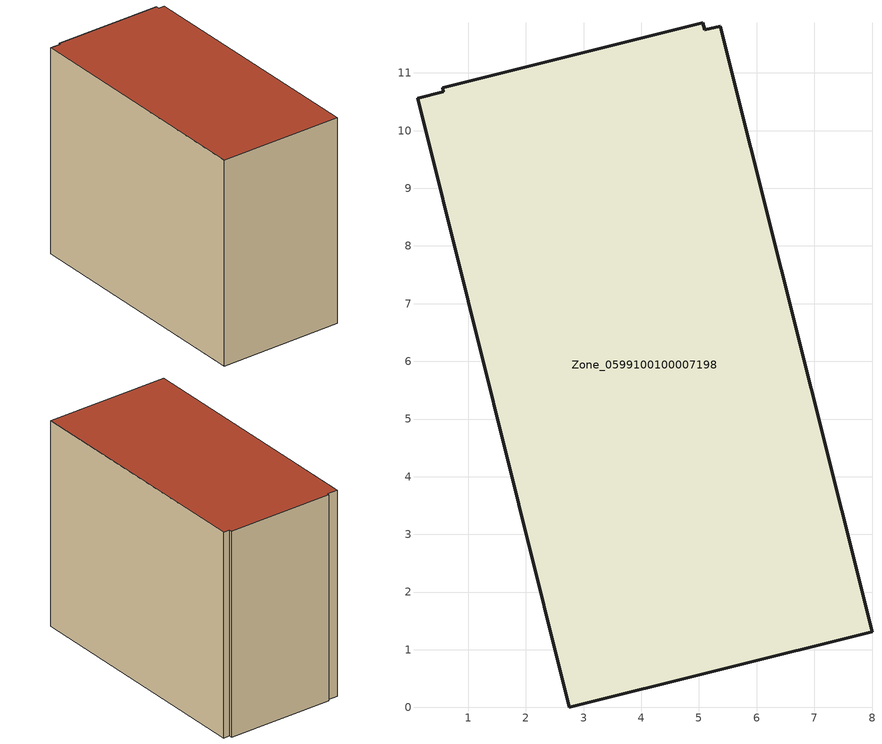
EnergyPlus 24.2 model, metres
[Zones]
Zone_0599100100007198
 floor ground (C_G): 5.06,11.87 5.1,11.75 5.37,11.81 8,1.31 2.75,0 0.12,10.56 0.57,10.67 0.56,10.75 z0
 wall outside (C_F): 5.1,11.75 5.06,11.87 0.56,10.75 0.57,10.67 0.12,10.56 2.75,0 8,1.31 5.37,11.81 5.1,11.75 z0:9
 roof outside (C_R): 0.56,10.75 0.57,10.67 0.12,10.56 2.75,0 8,1.31 5.37,11.81 5.1,11.75 5.06,11.87 z9
[BUILDING]
Pand.0599100100007198: North Axis=0; Terrain=City; Loads Convergence Tolerance Value=0.04; Temperature Convergence Tolerance Value=0.4; Solar Distribution=FullExterior; Maximum Number of Warmup Days=25; Minimum Number of Warmup Days=1
[Site:Location]
Rotterdam.The.Hague.AP_ZH_NLD Design_Conditions: Latitude=51.96; Longitude=4.45; Time Zone=1; Elevation=-4.5
[SITE:GROUNDTEMPERATURE:BUILDINGSURFACE]
18, 18, 18, 18, 18, 18, 18, 18, 18, 18, 18, 18
[MATERIAL] Thermal Absorptance=0.9; Solar Absorptance=0.7; Visible Absorptance=0.7
Name | Roughness | Thickness | Conductivity | Density | Specific Heat
G.TI.2006-2014 | MediumSmooth | 0.15 | 0.06 | 540 | 1210
F.TI.2006-2014 | Rough | 0.3 | 0.12 | 1920 | 840
R.TI.2006-2014 | MediumRough | 0.2 | 0.08 | 1500 | 1000
[CONSTRUCTION]
C_G: G.TI.2006-2014
C_F: F.TI.2006-2014
C_R: R.TI.2006-2014
[ZONE]
Zone_0599100100007198: Type=1; Multiplier=1; Ceiling Height=Autocalculate; Volume=Autocalculate; Floor Area=autocalculate; Part of Total Floor Area=Yes
[ZONEINFILTRATION:DESIGNFLOWRATE]
Infil_Zone_0599100100007198: Zone or ZoneList or Space or SpaceList=Zone_0599100100007198; Schedule=AlwaysOn; Design Flow Rate Calculation Method=Flow/Area; Flow Rate per Floor Area=0.0015; Constant Term Coefficient=1; Temperature Term Coefficient=0; Velocity Term Coefficient=0; Velocity Squared Term Coefficient=0
[HVACTEMPLATE:ZONE:IDEALLOADSAIRSYSTEM]
Zone_0599100100007198: Maximum Heating Supply Air Temperature=50; Minimum Cooling Supply Air Temperature=13; Maximum Heating Supply Air Humidity Ratio=0.0156; Minimum Cooling Supply Air Humidity Ratio=0.0077; Heating Limit=NoLimit; Cooling Limit=NoLimit; Dehumidification Control Type=ConstantSensibleHeatRatio; Cooling Sensible Heat Ratio=0.7; Dehumidification Setpoint=60; Humidification Control Type=None; Humidification Setpoint=30; Outdoor Air Method=None; Outdoor Air Flow Rate per Person=0.00944; Outdoor Air Flow Rate per Zone Floor Area=0; Outdoor Air Flow Rate per Zone=0; Demand Controlled Ventilation Type=None; Outdoor Air Economizer Type=NoEconomizer; Heat Recovery Type=None; Sensible Heat Recovery Effectiveness=0.7; Latent Heat Recovery Effectiveness=0.65
[ZONECONTROL:THERMOSTAT]
ThermostatControl_Zone_0599100100007198: Zone or ZoneList=Zone_0599100100007198; Control Type Schedule=DualSetpointControlType; Control 1=Thermostat_Zone_0599100100007198; Temperature Difference Between Cutout And Setpoint=0
[THERMOSTATSETPOINT:DUALSETPOINT]
Thermostat_Zone_0599100100007198: Heating Setpoint Temperature Schedule=HeatingSetpoint_Zone_0599100100007198; Cooling Setpoint Temperature Schedule=CoolingSetpoint_Zone_0599100100007198
[SCHEDULE:COMPACT]
HeatingSetpoint_Zone_0599100100007198: Through: 12/31, For: AllDays, Until: 24:00, 21
CoolingSetpoint_Zone_0599100100007198: Through: 12/31, For: AllDays, Until: 24:00, 24
DualSetpointControlType: Through: 12/31, For: AllDays, Until: 24:00, 4
AlwaysOn: Through: 12/31, For: AllDays, Until: 24:00, 1
